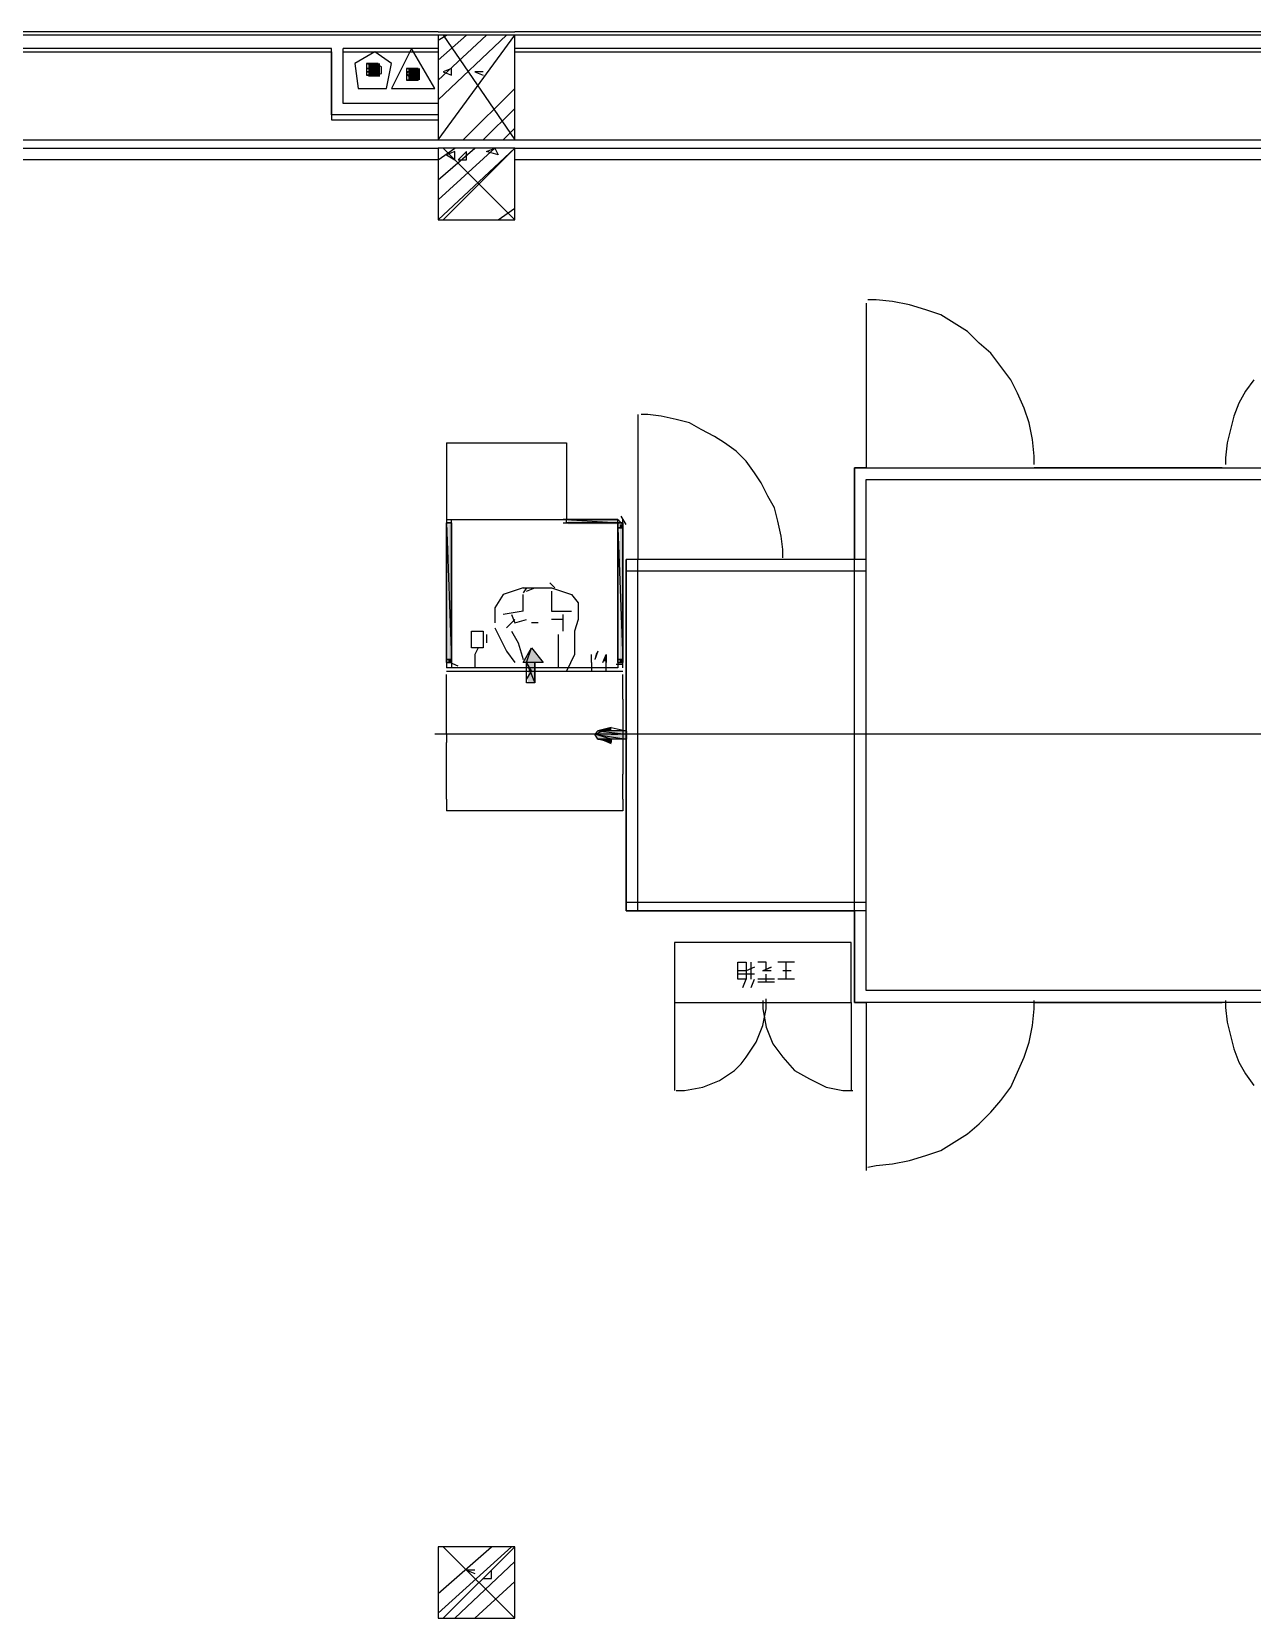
# Model space of a CAD drawing. Header units: millimetres. Extents: x 5 to 415, y 48 to 251.
# Drawn here: x 73.66 to 86.59, y 86.66 to 103.47 of the extents above; entities that cross this region are included whole.
import ezdxf

# ---------------------------------------------------------------- set-up
doc = ezdxf.new("R2010")
doc.units = ezdxf.units.MM
doc.layers.add('H', color=7, linetype='Continuous')
doc.layers.add('P', color=7, linetype='Continuous')

msp = doc.modelspace()

# ---------------------------------------------------------------- hatches: boundary and pattern name
at = {"layer": 'H', "linetype": 'Continuous'}
for points in [[(77.223, 103.082), (77.223, 103.135), (77.347, 103.135), (77.347, 103.082), (77.223, 103.082)], [(77.223, 103.046), (77.223, 103.082), (77.347, 103.082), (77.347, 103.046), (77.223, 103.046)], [(77.223, 102.993), (77.223, 103.046), (77.347, 103.046), (77.347, 102.993), (77.223, 102.993)], [(77.646, 103.046), (77.646, 103.082), (77.77, 103.082), (77.77, 103.046), (77.646, 103.046)], [(77.646, 102.993), (77.646, 103.046), (77.77, 103.046), (77.77, 102.993), (77.646, 102.993)], [(77.646, 102.958), (77.646, 102.993), (77.77, 102.993), (77.77, 102.958), (77.646, 102.958)], [(78.07, 96.82), (78.07, 98.249), (78.105, 98.249), (78.105, 96.82), (78.07, 96.82)], [(79.34, 98.249), (79.34, 98.302), (79.887, 98.302), (79.887, 98.249), (79.34, 98.249)], [(79.887, 98.213), (79.887, 98.249), (79.922, 98.249), (79.922, 98.213), (79.887, 98.213)], [(79.887, 96.82), (79.887, 98.213), (79.922, 98.213), (79.922, 96.82), (79.887, 96.82)], [(78.863, 96.785), (78.952, 96.943), (79.075, 96.785), (78.863, 96.785)], [(78.07, 96.785), (78.07, 96.82), (78.105, 96.82), (78.105, 96.785), (78.07, 96.785)], [(78.916, 96.573), (78.916, 96.785), (78.987, 96.785), (78.987, 96.573), (78.916, 96.573)], [(79.887, 96.785), (79.887, 96.82), (79.922, 96.82), (79.922, 96.785), (79.887, 96.785)], [(79.622, 96.008), (79.675, 96.061), (79.975, 96.061), (79.975, 96.008), (79.622, 96.008)], [(79.675, 95.973), (79.622, 96.008), (79.975, 96.008), (79.975, 95.973), (79.675, 95.973)], [(79.675, 96.061), (79.798, 96.097), (79.798, 96.061), (79.675, 96.061)], [(79.798, 95.92), (79.675, 95.973), (79.798, 95.973), (79.798, 95.92)]]:
    msp.add_hatch(color=256, dxfattribs=at).paths.add_polyline_path(points)

# ---------------------------------------------------------------- linework, layer by layer
at = {"layer": 'P'}
for points in [[(77.964, 103.47), (65.617, 103.47)], [(77.964, 103.434), (65.617, 103.434)], [(77.964, 103.47), (78.775, 103.47)], [(77.964, 102.323), (78.775, 103.434)], [(77.964, 103.382), (78.052, 103.434)], [(77.964, 103.17), (78.264, 103.434)], [(77.964, 102.958), (78.475, 103.434)], [(77.964, 102.747), (78.687, 103.434)], [(78.775, 103.434), (77.964, 103.434)], [(77.964, 103.434), (77.964, 102.323)], [(78.017, 103.434), (78.775, 102.323)], [(91.14, 103.47), (78.775, 103.47)], [(78.775, 102.323), (78.775, 103.434)], [(91.14, 103.434), (78.775, 103.434)], [(76.835, 103.293), (65.617, 103.293)], [(65.617, 103.258), (76.835, 103.258)], [(76.835, 102.588), (76.835, 103.293)], [(76.835, 103.258), (76.835, 102.535)], [(77.964, 103.293), (76.958, 103.293)], [(76.958, 102.711), (76.958, 103.293)], [(76.958, 103.258), (77.964, 103.258)], [(76.958, 102.711), (76.958, 103.258)], [(77.294, 103.258), (77.082, 103.135)], [(77.47, 103.135), (77.294, 103.258)], [(77.682, 103.293), (77.47, 102.87)], [(77.929, 102.87), (77.682, 103.293)], [(91.14, 103.293), (78.775, 103.293)], [(78.775, 103.258), (91.14, 103.258)], [(77.082, 103.135), (77.117, 102.87)], [(77.329, 103.082), (77.205, 103.135)], [(77.205, 103.135), (77.205, 103.082)], [(77.329, 103.082), (77.205, 103.135)], [(77.205, 103.135), (77.329, 103.135)], [(77.205, 103.135), (77.329, 103.135)], [(77.258, 103.135), (77.205, 103.135)], [(77.329, 103.046), (77.205, 103.082)], [(77.205, 103.082), (77.205, 103.046)], [(77.329, 103.046), (77.205, 103.082)], [(77.205, 103.082), (77.329, 103.082)], [(77.205, 103.082), (77.329, 103.082)], [(77.329, 103.082), (77.205, 103.082)], [(77.205, 103.082), (77.205, 103.082)], [(77.329, 103.082), (77.205, 103.082)], [(77.205, 103.082), (77.205, 103.082)], [(77.205, 103.082), (77.329, 103.082)], [(77.205, 103.082), (77.329, 103.082)], [(77.329, 103.082), (77.205, 103.082)], [(77.205, 103.082), (77.329, 103.082)], [(77.329, 103.082), (77.205, 103.082)], [(77.205, 103.082), (77.205, 103.082)], [(77.329, 103.082), (77.205, 103.082)], [(77.205, 103.082), (77.205, 103.082)], [(77.205, 103.082), (77.329, 103.082)], [(77.205, 103.082), (77.329, 103.082)], [(77.329, 103.082), (77.205, 103.082)], [(77.205, 103.082), (77.329, 103.082)], [(77.329, 103.011), (77.205, 103.046)], [(77.205, 103.046), (77.205, 103.011)], [(77.329, 103.011), (77.205, 103.046)], [(77.205, 103.046), (77.329, 103.046)], [(77.205, 103.046), (77.329, 103.046)], [(77.329, 103.046), (77.205, 103.046)], [(77.205, 103.046), (77.205, 103.046)], [(77.329, 103.046), (77.205, 103.046)], [(77.205, 103.046), (77.205, 103.046)], [(77.205, 103.046), (77.329, 103.046)], [(77.205, 103.046), (77.329, 103.046)], [(77.329, 103.046), (77.205, 103.046)], [(77.205, 103.046), (77.329, 103.046)], [(77.329, 103.046), (77.205, 103.046)], [(77.205, 103.046), (77.205, 103.046)], [(77.205, 103.046), (77.329, 103.046)], [(77.294, 103.135), (77.241, 103.064)], [(77.241, 103.064), (77.294, 103.011)], [(77.329, 103.135), (77.258, 103.135)], [(77.329, 103.135), (77.258, 103.135)], [(77.258, 103.135), (77.294, 103.135)], [(77.258, 103.135), (77.258, 103.135)], [(77.258, 103.135), (77.258, 103.135)], [(77.294, 103.135), (77.258, 103.135)], [(77.258, 103.135), (77.294, 103.135)], [(77.258, 103.135), (77.294, 103.135)], [(77.294, 103.135), (77.258, 103.135)], [(77.258, 103.135), (77.258, 103.135)], [(77.258, 103.135), (77.258, 103.135)], [(77.364, 103.099), (77.294, 103.135)], [(77.294, 103.135), (77.329, 103.135)], [(77.329, 103.135), (77.329, 103.082)], [(77.329, 103.082), (77.329, 103.046)], [(77.329, 103.046), (77.329, 103.011)], [(77.364, 103.029), (77.364, 103.099)], [(77.417, 102.87), (77.47, 103.135)], [(77.682, 103.082), (77.629, 103.029)], [(77.752, 103.046), (77.629, 103.082)], [(77.629, 103.082), (77.629, 103.046)], [(77.752, 103.046), (77.629, 103.082)], [(77.629, 103.082), (77.752, 103.082)], [(77.629, 103.082), (77.752, 103.082)], [(77.752, 103.082), (77.629, 103.082)], [(77.629, 103.082), (77.629, 103.082)], [(77.752, 103.082), (77.629, 103.082)], [(77.629, 103.082), (77.629, 103.082)], [(77.629, 103.082), (77.752, 103.082)], [(77.629, 103.082), (77.752, 103.082)], [(77.682, 103.082), (77.629, 103.082)], [(77.752, 103.011), (77.629, 103.046)], [(77.629, 103.046), (77.629, 103.011)], [(77.752, 103.011), (77.629, 103.046)], [(77.629, 103.046), (77.752, 103.046)], [(77.629, 103.046), (77.752, 103.046)], [(77.752, 103.046), (77.629, 103.046)], [(77.629, 103.046), (77.629, 103.046)], [(77.752, 103.046), (77.629, 103.046)], [(77.629, 103.046), (77.629, 103.046)], [(77.629, 103.046), (77.752, 103.046)], [(77.629, 103.046), (77.752, 103.046)], [(77.752, 103.046), (77.629, 103.046)], [(77.629, 103.046), (77.752, 103.046)], [(77.752, 103.046), (77.629, 103.046)], [(77.629, 103.046), (77.629, 103.046)], [(77.629, 103.046), (77.752, 103.046)], [(77.752, 103.064), (77.682, 103.082)], [(77.752, 103.082), (77.682, 103.082)], [(77.752, 103.082), (77.682, 103.082)], [(77.682, 103.082), (77.717, 103.082)], [(77.682, 103.082), (77.682, 103.082)], [(77.682, 103.082), (77.682, 103.082)], [(77.717, 103.082), (77.682, 103.082)], [(77.682, 103.082), (77.717, 103.082)], [(77.682, 103.082), (77.717, 103.082)], [(77.717, 103.082), (77.682, 103.082)], [(77.682, 103.082), (77.682, 103.082)], [(77.682, 103.082), (77.682, 103.082)], [(77.717, 103.082), (77.752, 103.082)], [(77.752, 103.082), (77.752, 103.046)], [(77.752, 102.993), (77.752, 103.064)], [(77.752, 103.046), (77.752, 103.011)], [(78.105, 103.082), (78.017, 103.046)], [(78.017, 103.046), (78.105, 103.011)], [(78.105, 103.011), (78.105, 103.082)], [(78.44, 103.046), (78.352, 103.046)], [(78.352, 103.046), (78.44, 103.011)], [(77.258, 103.011), (77.205, 103.011)], [(77.205, 103.011), (77.258, 103.011)], [(77.294, 103.011), (77.205, 103.011)], [(77.205, 103.011), (77.329, 103.011)], [(77.205, 103.011), (77.329, 103.011)], [(77.329, 103.011), (77.205, 103.011)], [(77.205, 103.011), (77.205, 103.011)], [(77.329, 103.011), (77.205, 103.011)], [(77.205, 103.011), (77.205, 103.011)], [(77.205, 103.011), (77.329, 103.011)], [(77.205, 103.011), (77.329, 103.011)], [(77.329, 103.011), (77.205, 103.011)], [(77.205, 103.011), (77.329, 103.011)], [(77.329, 103.011), (77.205, 103.011)], [(77.205, 103.011), (77.205, 103.011)], [(77.205, 103.011), (77.329, 103.011)], [(77.294, 103.011), (77.258, 103.011)], [(77.258, 103.011), (77.294, 103.011)], [(77.258, 103.011), (77.294, 103.011)], [(77.294, 103.011), (77.258, 103.011)], [(77.258, 103.011), (77.258, 103.011)], [(77.258, 103.011), (77.258, 103.011)], [(77.294, 103.011), (77.258, 103.011)], [(77.258, 103.011), (77.294, 103.011)], [(77.294, 103.011), (77.364, 103.029)], [(77.329, 103.011), (77.294, 103.011)], [(77.629, 103.029), (77.682, 102.958)], [(77.752, 102.958), (77.629, 103.011)], [(77.629, 103.011), (77.629, 102.958)], [(77.752, 102.958), (77.629, 103.011)], [(77.629, 103.011), (77.752, 103.011)], [(77.629, 103.011), (77.752, 103.011)], [(77.752, 103.011), (77.629, 103.011)], [(77.629, 103.011), (77.629, 103.011)], [(77.752, 103.011), (77.629, 103.011)], [(77.629, 103.011), (77.629, 103.011)], [(77.629, 103.011), (77.752, 103.011)], [(77.629, 103.011), (77.752, 103.011)], [(77.752, 103.011), (77.629, 103.011)], [(77.629, 103.011), (77.752, 103.011)], [(77.752, 103.011), (77.629, 103.011)], [(77.629, 103.011), (77.629, 103.011)], [(77.629, 103.011), (77.752, 103.011)], [(77.682, 102.958), (77.629, 102.958)], [(77.629, 102.958), (77.682, 102.958)], [(77.717, 102.958), (77.629, 102.958)], [(77.629, 102.958), (77.752, 102.958)], [(77.629, 102.958), (77.752, 102.958)], [(77.752, 102.958), (77.629, 102.958)], [(77.629, 102.958), (77.629, 102.958)], [(77.752, 102.958), (77.629, 102.958)], [(77.629, 102.958), (77.629, 102.958)], [(77.629, 102.958), (77.752, 102.958)], [(77.629, 102.958), (77.752, 102.958)], [(77.752, 102.958), (77.629, 102.958)], [(77.629, 102.958), (77.752, 102.958)], [(77.752, 102.958), (77.629, 102.958)], [(77.629, 102.958), (77.629, 102.958)], [(77.629, 102.958), (77.752, 102.958)], [(77.682, 102.958), (77.752, 102.993)], [(77.717, 102.958), (77.682, 102.958)], [(77.682, 102.958), (77.717, 102.958)], [(77.682, 102.958), (77.717, 102.958)], [(77.717, 102.958), (77.682, 102.958)], [(77.682, 102.958), (77.682, 102.958)], [(77.682, 102.958), (77.682, 102.958)], [(77.717, 102.958), (77.682, 102.958)], [(77.682, 102.958), (77.717, 102.958)], [(77.752, 102.958), (77.717, 102.958)], [(77.752, 103.011), (77.752, 102.958)], [(77.964, 102.711), (76.958, 102.711)], [(77.964, 102.711), (76.958, 102.711)], [(77.117, 102.87), (77.417, 102.87)], [(77.47, 102.87), (77.929, 102.87)], [(78.228, 102.323), (78.775, 102.87)], [(77.964, 102.588), (76.835, 102.588)], [(78.44, 102.323), (78.775, 102.658)], [(76.835, 102.535), (77.964, 102.535)], [(78.652, 102.323), (78.775, 102.447)], [(65.617, 102.323), (77.964, 102.323)], [(65.617, 102.235), (77.964, 102.235)], [(77.964, 102.323), (78.775, 102.323)], [(77.964, 102.112), (78.14, 102.235)], [(77.964, 101.9), (78.352, 102.235)], [(77.964, 101.688), (78.564, 102.235)], [(77.964, 101.477), (78.775, 102.235)], [(78.775, 102.235), (77.964, 102.235)], [(77.964, 102.235), (77.964, 101.477)], [(78.017, 102.235), (78.775, 101.477)], [(78.775, 102.235), (78.017, 101.477)], [(78.475, 102.2), (78.564, 102.235)], [(78.564, 102.235), (78.599, 102.164)], [(78.775, 102.323), (91.14, 102.323)], [(78.775, 101.477), (78.775, 102.235)], [(78.775, 102.235), (91.14, 102.235)], [(77.964, 102.112), (65.74, 102.112)], [(78.14, 102.2), (78.052, 102.164)], [(78.052, 102.164), (78.14, 102.112)], [(78.14, 102.112), (78.14, 102.2)], [(78.264, 102.2), (78.176, 102.112)], [(78.176, 102.112), (78.264, 102.112)], [(78.264, 102.112), (78.264, 102.2)], [(78.599, 102.164), (78.475, 102.2)], [(91.14, 102.112), (78.775, 102.112)], [(78.599, 101.477), (78.775, 101.6)], [(77.964, 101.477), (78.775, 101.477)], [(82.497, 100.595), (82.497, 98.848)], [(82.603, 100.63), (82.515, 100.63)], [(82.779, 100.612), (82.603, 100.63)], [(82.956, 100.577), (82.779, 100.612)], [(83.132, 100.524), (82.956, 100.577)], [(83.291, 100.471), (83.132, 100.524)], [(83.432, 100.383), (83.291, 100.471)], [(83.573, 100.295), (83.432, 100.383)], [(83.697, 100.171), (83.573, 100.295)], [(83.82, 100.065), (83.697, 100.171)], [(83.926, 99.924), (83.82, 100.065)], [(84.032, 99.783), (83.926, 99.924)], [(84.102, 99.642), (84.032, 99.783)], [(86.607, 99.783), (86.519, 99.66)], [(84.173, 99.483), (84.102, 99.642)], [(86.448, 99.536), (86.395, 99.395)], [(86.519, 99.66), (86.448, 99.536)], [(80.081, 99.413), (80.081, 97.878)], [(80.186, 99.413), (80.116, 99.413)], [(80.328, 99.395), (80.186, 99.413)], [(80.486, 99.36), (80.328, 99.395)], [(80.627, 99.325), (80.486, 99.36)], [(84.226, 99.325), (84.173, 99.483)], [(86.395, 99.395), (86.36, 99.254)], [(80.751, 99.254), (80.627, 99.325)], [(80.892, 99.183), (80.751, 99.254)], [(80.998, 99.113), (80.892, 99.183)], [(84.261, 99.148), (84.226, 99.325)], [(86.36, 99.254), (86.325, 99.113)], [(78.052, 99.113), (78.052, 98.302)], [(78.052, 99.113), (79.322, 99.113)], [(79.322, 99.113), (79.322, 98.302)], [(81.121, 99.025), (80.998, 99.113)], [(81.227, 98.919), (81.121, 99.025)], [(84.279, 98.972), (84.261, 99.148)], [(86.325, 99.113), (86.307, 98.954)], [(81.315, 98.795), (81.227, 98.919)], [(82.374, 93.186), (82.374, 98.848)], [(82.374, 98.848), (89.482, 98.848)], [(82.497, 98.848), (82.374, 98.848)], [(82.374, 98.848), (82.374, 97.878)], [(84.279, 98.884), (84.279, 98.972)], [(86.272, 98.848), (84.279, 98.848)], [(86.307, 98.954), (86.307, 98.884)], [(81.386, 98.69), (81.315, 98.795)], [(81.456, 98.548), (81.386, 98.69)], [(82.497, 93.31), (82.497, 98.725)], [(82.497, 98.725), (89.359, 98.725)], [(81.527, 98.425), (81.456, 98.548)], [(81.562, 98.284), (81.527, 98.425)], [(78.052, 98.302), (79.745, 98.302)], [(78.052, 98.302), (78.052, 98.178)], [(78.052, 98.266), (78.052, 98.143)], [(78.105, 98.266), (78.052, 98.266)], [(78.052, 98.266), (78.105, 98.266)], [(78.052, 98.266), (78.105, 98.266)], [(78.105, 98.266), (78.052, 98.266)], [(78.105, 98.266), (78.052, 98.266)], [(78.052, 98.266), (78.105, 98.266)], [(78.052, 98.266), (78.105, 98.266)], [(78.105, 98.266), (78.052, 98.266)], [(78.105, 98.266), (78.052, 98.266)], [(78.052, 98.266), (78.105, 98.266)], [(78.052, 98.266), (78.105, 98.266)], [(78.105, 98.266), (78.052, 98.266)], [(78.105, 98.266), (78.052, 98.266)], [(78.052, 98.266), (78.105, 98.266)], [(78.052, 98.266), (78.105, 98.266)], [(78.105, 98.266), (78.052, 98.266)], [(78.105, 98.266), (78.052, 98.266)], [(78.052, 98.266), (78.105, 98.266)], [(78.052, 98.266), (78.105, 98.266)], [(78.105, 98.266), (78.052, 98.266)], [(78.105, 98.266), (78.052, 98.266)], [(78.052, 98.266), (78.105, 98.266)], [(78.052, 98.266), (78.105, 96.82)], [(78.052, 96.82), (78.052, 98.266)], [(78.052, 96.873), (78.052, 98.178)], [(78.105, 98.178), (78.105, 98.302)], [(78.105, 98.143), (78.105, 98.266)], [(78.105, 98.266), (78.105, 98.266)], [(78.105, 98.266), (78.105, 98.266)], [(78.105, 98.266), (78.105, 98.266)], [(78.105, 98.266), (78.105, 98.266)], [(78.105, 98.266), (78.105, 98.266)], [(78.105, 98.266), (78.105, 98.266)], [(78.105, 98.266), (78.105, 98.266)], [(78.105, 98.266), (78.105, 98.266)], [(78.105, 98.266), (78.105, 98.266)], [(78.105, 98.266), (78.105, 98.266)], [(78.105, 98.266), (78.105, 96.82)], [(78.105, 96.82), (78.105, 98.266)], [(79.41, 98.302), (79.287, 98.302)], [(79.287, 98.266), (79.41, 98.266)], [(79.322, 98.302), (79.834, 98.302)], [(79.322, 98.302), (79.834, 98.302)], [(79.834, 98.302), (79.322, 98.302)], [(79.834, 98.302), (79.322, 98.302)], [(79.322, 98.302), (79.834, 98.302)], [(79.834, 98.302), (79.322, 98.302)], [(79.322, 98.302), (79.834, 98.302)], [(79.322, 98.302), (79.834, 98.302)], [(79.834, 98.302), (79.322, 98.302)], [(79.834, 98.302), (79.322, 98.302)], [(79.322, 98.302), (79.834, 98.302)], [(79.834, 98.302), (79.322, 98.302)], [(79.322, 98.302), (79.834, 98.302)], [(79.322, 98.302), (79.834, 98.302)], [(79.834, 98.302), (79.322, 98.302)], [(79.834, 98.302), (79.322, 98.302)], [(79.322, 98.302), (79.834, 98.302)], [(79.322, 98.302), (79.869, 98.302)], [(79.869, 98.302), (79.322, 98.302)], [(79.869, 98.302), (79.322, 98.302)], [(79.322, 98.302), (79.869, 98.302)], [(79.869, 98.302), (79.322, 98.302)], [(79.322, 98.302), (79.869, 98.302)], [(79.322, 98.302), (79.869, 98.302)], [(79.869, 98.302), (79.322, 98.302)], [(79.869, 98.302), (79.322, 98.302)], [(79.322, 98.302), (79.869, 98.302)], [(79.869, 98.302), (79.322, 98.302)], [(79.322, 98.302), (79.869, 98.302)], [(79.322, 98.302), (79.869, 98.302)], [(79.869, 98.302), (79.322, 98.302)], [(79.869, 98.302), (79.322, 98.302)], [(79.322, 98.302), (79.869, 98.302)], [(79.869, 98.302), (79.322, 98.302)], [(79.322, 98.302), (79.869, 98.302)], [(79.322, 98.302), (79.869, 98.302)], [(79.869, 98.302), (79.322, 98.302)], [(79.869, 98.302), (79.322, 98.302)], [(79.322, 98.302), (79.869, 98.302)], [(79.869, 98.302), (79.322, 98.302)], [(79.322, 98.302), (79.834, 98.302)], [(79.869, 98.302), (79.322, 98.302)], [(79.322, 98.302), (79.869, 98.266)], [(79.322, 98.302), (79.869, 98.266)], [(79.322, 98.266), (79.322, 98.302)], [(79.322, 98.266), (79.834, 98.266)], [(79.869, 98.266), (79.322, 98.266)], [(79.869, 98.266), (79.322, 98.266)], [(79.322, 98.266), (79.869, 98.266)], [(79.322, 98.266), (79.869, 98.266)], [(79.869, 98.266), (79.322, 98.266)], [(79.869, 98.266), (79.322, 98.266)], [(79.322, 98.266), (79.869, 98.266)], [(79.869, 98.266), (79.322, 98.266)], [(79.322, 98.266), (79.869, 98.266)], [(79.322, 98.266), (79.869, 98.266)], [(79.869, 98.266), (79.322, 98.266)], [(79.869, 98.266), (79.322, 98.266)], [(79.322, 98.266), (79.869, 98.266)], [(79.869, 98.266), (79.322, 98.266)], [(79.322, 98.266), (79.869, 98.266)], [(79.322, 98.266), (79.869, 98.266)], [(79.869, 98.266), (79.322, 98.266)], [(79.922, 98.266), (79.322, 98.266)], [(79.322, 98.266), (79.922, 98.266)], [(79.922, 98.266), (79.322, 98.266)], [(79.322, 98.266), (79.922, 98.266)], [(79.322, 98.266), (79.922, 98.266)], [(79.922, 98.266), (79.322, 98.266)], [(79.922, 98.266), (79.322, 98.266)], [(79.322, 98.266), (79.922, 98.266)], [(79.922, 98.266), (79.322, 98.266)], [(79.322, 98.266), (79.922, 98.266)], [(79.322, 98.266), (79.922, 98.266)], [(79.922, 98.266), (79.322, 98.266)], [(79.922, 98.266), (79.322, 98.266)], [(79.322, 98.266), (79.922, 98.266)], [(79.922, 98.266), (79.322, 98.266)], [(79.322, 98.266), (79.922, 98.266)], [(79.322, 98.266), (79.922, 98.266)], [(79.922, 98.266), (79.322, 98.266)], [(79.922, 98.266), (79.322, 98.266)], [(79.322, 98.266), (79.922, 98.266)], [(79.922, 98.266), (79.322, 98.266)], [(79.322, 98.266), (79.922, 98.266)], [(79.322, 98.266), (79.922, 98.266)], [(79.922, 98.266), (79.322, 98.266)], [(79.922, 98.266), (79.322, 98.266)], [(79.322, 98.266), (79.922, 98.266)], [(79.922, 98.266), (79.322, 98.266)], [(79.322, 98.266), (79.869, 98.266)], [(79.869, 98.302), (79.745, 98.302)], [(79.745, 98.266), (79.869, 98.266)], [(79.834, 98.302), (79.834, 98.302)], [(79.834, 98.302), (79.834, 98.302)], [(79.834, 98.302), (79.834, 98.302)], [(79.834, 98.302), (79.834, 98.302)], [(79.834, 98.302), (79.834, 98.302)], [(79.834, 98.302), (79.869, 98.302)], [(79.869, 98.266), (79.834, 98.266)], [(79.834, 98.266), (79.869, 98.266)], [(79.922, 98.266), (79.834, 98.266)], [(79.834, 98.266), (79.922, 98.266)], [(79.834, 98.266), (79.922, 98.266)], [(79.922, 98.266), (79.834, 98.266)], [(79.922, 98.266), (79.834, 98.266)], [(79.834, 98.266), (79.922, 98.266)], [(79.922, 98.266), (79.834, 98.266)], [(79.834, 98.266), (79.922, 98.266)], [(79.834, 98.266), (79.922, 98.266)], [(79.922, 98.266), (79.834, 98.266)], [(79.922, 98.266), (79.834, 98.266)], [(79.834, 98.266), (79.922, 98.266)], [(79.922, 98.266), (79.834, 98.266)], [(79.834, 98.266), (79.922, 98.266)], [(79.834, 98.266), (79.922, 98.266)], [(79.922, 98.266), (79.834, 98.266)], [(79.834, 98.266), (79.922, 98.266)], [(79.922, 98.266), (79.834, 98.266)], [(79.922, 98.249), (79.869, 98.302)], [(79.869, 98.302), (79.869, 98.302)], [(79.869, 98.302), (79.869, 98.302)], [(79.869, 98.302), (79.869, 98.302)], [(79.869, 98.302), (79.869, 98.302)], [(79.869, 98.302), (79.869, 98.302)], [(79.869, 98.302), (79.869, 98.302)], [(79.869, 98.302), (79.869, 98.302)], [(79.869, 98.266), (79.869, 98.302)], [(79.869, 98.266), (79.869, 98.266)], [(79.869, 98.266), (79.869, 98.266)], [(79.869, 98.266), (79.869, 98.266)], [(79.869, 98.266), (79.869, 98.266)], [(79.869, 98.266), (79.869, 98.266)], [(79.869, 98.266), (79.869, 98.266)], [(79.869, 98.266), (79.922, 98.266)], [(79.922, 98.266), (79.869, 98.266)], [(79.869, 98.266), (79.922, 98.266)], [(79.869, 98.266), (79.869, 98.213)], [(79.869, 98.213), (79.869, 98.266)], [(79.869, 98.213), (79.869, 96.908)], [(79.869, 98.213), (79.922, 98.213)], [(79.922, 98.213), (79.869, 98.213)], [(79.922, 98.213), (79.869, 98.213)], [(79.869, 98.213), (79.922, 98.213)], [(79.869, 98.213), (79.922, 98.213)], [(79.922, 98.213), (79.869, 98.213)], [(79.922, 98.213), (79.869, 98.213)], [(79.869, 98.213), (79.922, 98.213)], [(79.869, 98.213), (79.922, 98.213)], [(79.922, 98.213), (79.869, 98.213)], [(79.922, 98.213), (79.869, 98.213)], [(79.869, 98.213), (79.922, 98.213)], [(79.869, 98.213), (79.922, 96.82)], [(79.869, 96.82), (79.869, 98.213)], [(79.957, 98.249), (79.904, 98.337)], [(79.922, 98.178), (79.922, 98.302)], [(79.922, 98.266), (79.922, 98.266)], [(79.922, 98.266), (79.922, 98.266)], [(79.922, 98.266), (79.922, 98.266)], [(79.922, 98.266), (79.922, 98.266)], [(79.922, 98.266), (79.922, 98.266)], [(79.922, 98.266), (79.922, 98.266)], [(79.922, 98.266), (79.922, 98.266)], [(79.922, 98.266), (79.922, 98.266)], [(79.922, 98.266), (79.922, 98.266)], [(79.922, 98.266), (79.922, 98.266)], [(79.922, 98.266), (79.922, 98.266)], [(79.922, 98.266), (79.922, 98.266)], [(79.922, 98.266), (79.922, 98.266)], [(79.922, 98.266), (79.922, 98.266)], [(79.922, 98.266), (79.922, 98.266)], [(79.922, 98.266), (79.922, 98.266)], [(79.922, 98.266), (79.922, 98.266)], [(79.922, 98.266), (79.922, 98.213)], [(79.922, 98.213), (79.922, 98.266)], [(79.922, 98.213), (79.922, 96.908)], [(79.922, 98.213), (79.922, 98.213)], [(79.922, 98.213), (79.922, 98.213)], [(79.922, 98.213), (79.922, 98.213)], [(79.922, 98.213), (79.922, 98.213)], [(79.922, 98.213), (79.922, 98.213)], [(79.922, 98.213), (79.922, 98.213)], [(79.922, 98.213), (79.922, 98.213)], [(79.922, 98.213), (79.922, 98.213)], [(79.922, 98.213), (79.922, 96.82)], [(79.922, 96.82), (79.922, 98.213)], [(79.922, 98.178), (79.922, 96.873)], [(81.598, 98.125), (81.562, 98.284)], [(78.052, 98.143), (78.052, 96.908)], [(78.105, 98.143), (78.105, 96.908)], [(81.615, 97.984), (81.598, 98.125)], [(82.497, 97.878), (79.957, 97.878)], [(79.957, 94.156), (79.957, 97.878)], [(80.081, 97.878), (79.957, 97.878)], [(79.957, 97.878), (79.957, 94.156)], [(80.081, 94.156), (80.081, 97.878)], [(81.615, 97.896), (81.615, 97.984)], [(82.374, 97.878), (81.615, 97.878)], [(82.497, 97.755), (79.957, 97.755)], [(78.652, 97.508), (78.564, 97.367)], [(78.863, 97.578), (78.652, 97.508)], [(78.863, 97.578), (79.163, 97.578)], [(78.899, 97.578), (78.863, 97.525)], [(78.863, 97.331), (78.863, 97.508)], [(78.899, 97.543), (78.987, 97.578)], [(78.987, 97.578), (79.11, 97.578)], [(79.199, 97.578), (79.146, 97.631)], [(79.163, 97.578), (79.375, 97.508)], [(79.163, 97.543), (79.163, 97.331)], [(79.375, 97.508), (79.446, 97.42)], [(78.564, 97.367), (78.564, 97.208)], [(78.863, 97.331), (78.652, 97.296)], [(79.163, 97.331), (79.375, 97.331)], [(79.446, 97.42), (79.446, 97.243)], [(78.687, 97.155), (78.775, 97.243)], [(78.74, 97.296), (78.775, 97.208)], [(78.775, 97.208), (78.899, 97.243)], [(79.022, 97.208), (78.952, 97.208)], [(79.287, 97.243), (79.163, 97.243)], [(79.287, 97.12), (79.287, 97.296)], [(79.446, 97.243), (79.41, 97.12)], [(78.317, 97.12), (78.44, 97.12)], [(78.317, 96.943), (78.317, 97.12)], [(78.317, 96.996), (78.317, 97.084)], [(78.44, 97.12), (78.44, 96.943)], [(78.475, 97.084), (78.475, 96.996)], [(78.564, 97.155), (78.687, 96.908)], [(78.74, 97.12), (78.811, 96.996)], [(78.811, 96.996), (78.863, 96.82)], [(79.234, 97.084), (79.234, 96.908)], [(79.41, 97.12), (79.41, 96.873)], [(78.052, 96.908), (78.052, 96.82)], [(78.052, 96.873), (78.052, 96.732)], [(78.105, 96.82), (78.105, 96.908)], [(78.105, 96.873), (78.105, 96.732)], [(78.44, 96.943), (78.317, 96.943)], [(78.387, 96.943), (78.352, 96.873)], [(78.352, 96.873), (78.352, 96.732)], [(78.687, 96.908), (78.775, 96.785)], [(78.863, 96.785), (78.952, 96.943)], [(78.899, 96.785), (78.952, 96.943)], [(78.952, 96.943), (79.075, 96.785)], [(78.952, 96.943), (79.075, 96.785)], [(79.234, 96.908), (79.234, 96.732)], [(79.41, 96.873), (79.322, 96.696)], [(79.587, 96.785), (79.587, 96.873)], [(79.657, 96.908), (79.622, 96.82)], [(79.64, 96.89), (79.622, 96.82)], [(79.71, 96.785), (79.745, 96.873)], [(79.728, 96.802), (79.745, 96.873)], [(79.745, 96.873), (79.745, 96.785)], [(79.745, 96.696), (79.745, 96.873)], [(79.869, 96.908), (79.869, 96.82)], [(79.869, 96.873), (79.869, 96.732)], [(79.922, 96.82), (79.922, 96.908)], [(79.922, 96.732), (79.922, 96.873)], [(78.105, 96.82), (78.052, 96.82)], [(78.052, 96.82), (78.105, 96.82)], [(78.105, 96.82), (78.052, 96.82)], [(78.052, 96.82), (78.052, 96.785)], [(78.052, 96.785), (78.052, 96.82)], [(78.052, 96.785), (78.105, 96.785)], [(78.105, 96.785), (78.052, 96.785)], [(78.105, 96.785), (78.052, 96.785)], [(78.052, 96.785), (78.105, 96.785)], [(78.052, 96.785), (78.105, 96.785)], [(78.105, 96.785), (78.052, 96.785)], [(78.105, 96.785), (78.052, 96.785)], [(78.052, 96.785), (78.105, 96.785)], [(78.052, 96.785), (78.105, 96.785)], [(78.105, 96.785), (78.052, 96.785)], [(78.105, 96.785), (78.052, 96.785)], [(78.052, 96.785), (78.105, 96.785)], [(78.052, 96.785), (78.105, 96.785)], [(78.105, 96.785), (78.052, 96.785)], [(78.105, 96.785), (78.052, 96.785)], [(78.052, 96.785), (78.105, 96.785)], [(79.869, 96.732), (78.052, 96.732)], [(78.052, 96.696), (79.922, 96.696)], [(78.052, 96.573), (78.052, 96.661)], [(78.176, 96.749), (78.087, 96.785)], [(78.105, 96.82), (78.105, 96.82)], [(78.105, 96.82), (78.105, 96.82)], [(78.105, 96.82), (78.105, 96.785)], [(78.105, 96.785), (78.105, 96.82)], [(78.105, 96.785), (78.105, 96.785)], [(78.105, 96.785), (78.105, 96.785)], [(78.105, 96.785), (78.105, 96.785)], [(78.105, 96.785), (78.105, 96.785)], [(78.105, 96.785), (78.105, 96.785)], [(78.105, 96.785), (78.105, 96.785)], [(78.105, 96.785), (78.105, 96.785)], [(78.105, 96.785), (78.105, 96.785)], [(79.075, 96.785), (78.863, 96.785)], [(78.899, 96.785), (78.952, 96.696)], [(78.899, 96.573), (78.899, 96.785)], [(78.987, 96.785), (78.899, 96.785)], [(78.899, 96.785), (78.987, 96.573)], [(78.899, 96.785), (78.987, 96.573)], [(78.899, 96.573), (78.899, 96.785)], [(78.899, 96.608), (78.952, 96.696)], [(79.075, 96.785), (78.987, 96.785)], [(78.987, 96.785), (78.987, 96.573)], [(78.987, 96.573), (78.987, 96.785)], [(79.587, 96.785), (79.587, 96.696)], [(79.922, 96.767), (79.851, 96.767)], [(79.922, 96.82), (79.869, 96.82)], [(79.869, 96.82), (79.922, 96.82)], [(79.922, 96.82), (79.869, 96.82)], [(79.869, 96.82), (79.869, 96.785)], [(79.869, 96.785), (79.869, 96.82)], [(79.869, 96.785), (79.922, 96.785)], [(79.922, 96.785), (79.869, 96.785)], [(79.922, 96.785), (79.869, 96.785)], [(79.869, 96.785), (79.922, 96.785)], [(79.869, 96.785), (79.922, 96.785)], [(79.922, 96.785), (79.869, 96.785)], [(79.922, 96.785), (79.869, 96.785)], [(79.869, 96.785), (79.922, 96.785)], [(79.869, 96.785), (79.922, 96.785)], [(79.922, 96.785), (79.869, 96.785)], [(79.922, 96.785), (79.869, 96.785)], [(79.869, 96.785), (79.922, 96.785)], [(79.869, 96.785), (79.922, 96.785)], [(79.922, 96.785), (79.869, 96.785)], [(79.922, 96.785), (79.869, 96.785)], [(79.869, 96.785), (79.922, 96.785)], [(79.922, 96.82), (79.922, 96.82)], [(79.922, 96.82), (79.922, 96.82)], [(79.922, 96.82), (79.922, 96.785)], [(79.922, 96.785), (79.922, 96.82)], [(79.922, 96.785), (79.922, 96.785)], [(79.922, 96.785), (79.922, 96.785)], [(79.922, 96.785), (79.922, 96.785)], [(79.922, 96.785), (79.922, 96.785)], [(79.922, 96.785), (79.922, 96.785)], [(79.922, 96.785), (79.922, 96.785)], [(79.922, 96.785), (79.922, 96.785)], [(79.922, 96.785), (79.922, 96.785)], [(79.922, 96.573), (79.922, 96.661)], [(78.052, 96.397), (78.052, 96.573)], [(78.987, 96.573), (78.899, 96.573)], [(78.987, 96.573), (78.899, 96.573)], [(79.922, 96.397), (79.922, 96.573)], [(78.052, 96.026), (78.052, 96.397)], [(79.922, 96.397), (79.922, 95.603)], [(103.875, 96.026), (77.929, 96.026)], [(78.052, 96.026), (78.052, 95.938)], [(79.622, 96.026), (79.798, 96.097)], [(79.622, 96.026), (79.657, 96.061)], [(79.798, 95.973), (79.622, 96.026)], [(79.957, 96.026), (79.622, 96.026)], [(79.957, 96.026), (79.622, 96.026)], [(79.622, 96.026), (79.957, 95.973)], [(79.622, 96.026), (79.957, 95.973)], [(79.657, 95.973), (79.622, 96.026)], [(79.798, 96.097), (79.657, 96.061)], [(79.657, 96.061), (79.798, 96.097)], [(79.957, 96.061), (79.657, 96.061)], [(79.657, 96.061), (79.957, 96.026)], [(79.657, 96.061), (79.957, 96.026)], [(79.798, 96.097), (79.957, 96.061)], [(79.798, 96.026), (79.869, 96.026)], [(79.869, 96.026), (79.798, 96.026)], [(79.957, 96.061), (79.957, 95.973)], [(79.957, 96.026), (79.957, 96.061)], [(79.957, 95.973), (79.957, 96.026)], [(78.052, 95.603), (78.052, 95.938)], [(79.657, 95.973), (79.798, 95.973)], [(79.798, 95.938), (79.657, 95.973)], [(79.957, 95.973), (79.657, 95.973)], [(79.957, 95.973), (79.798, 95.973)], [(79.798, 95.973), (79.798, 95.938)], [(78.052, 95.426), (78.052, 95.603)], [(79.922, 95.426), (79.922, 95.603)], [(78.052, 95.338), (78.052, 95.426)], [(78.052, 95.338), (78.052, 95.215)], [(79.922, 95.338), (79.922, 95.426)], [(79.922, 95.338), (79.922, 95.215)], [(79.922, 95.215), (78.052, 95.215)], [(82.497, 94.245), (79.957, 94.245)], [(82.497, 94.156), (79.957, 94.156)], [(79.957, 94.156), (82.374, 94.156)], [(82.374, 94.156), (82.374, 93.186)], [(82.338, 93.821), (80.469, 93.821)], [(80.469, 93.821), (80.469, 93.186)], [(82.338, 93.186), (82.338, 93.821)], [(81.139, 93.433), (81.139, 93.61)], [(81.139, 93.61), (81.227, 93.61)], [(81.227, 93.521), (81.139, 93.521)], [(81.227, 93.486), (81.139, 93.486)], [(81.227, 93.61), (81.227, 93.433)], [(81.315, 93.557), (81.227, 93.521)], [(81.315, 93.486), (81.227, 93.486)], [(81.28, 93.433), (81.28, 93.61)], [(81.439, 93.61), (81.351, 93.61)], [(81.403, 93.521), (81.492, 93.557)], [(81.492, 93.557), (81.403, 93.521)], [(81.492, 93.521), (81.403, 93.521)], [(81.439, 93.521), (81.439, 93.61)], [(81.439, 93.398), (81.439, 93.486)], [(81.739, 93.61), (81.562, 93.61)], [(81.703, 93.521), (81.615, 93.521)], [(81.65, 93.433), (81.65, 93.61)], [(81.227, 93.433), (81.139, 93.433)], [(81.192, 93.345), (81.227, 93.433)], [(81.28, 93.345), (81.315, 93.433)], [(81.527, 93.433), (81.351, 93.433)], [(81.527, 93.398), (81.351, 93.398)], [(81.739, 93.433), (81.562, 93.433)], [(89.359, 93.31), (82.497, 93.31)], [(80.469, 93.186), (82.338, 93.186)], [(80.469, 93.186), (82.338, 93.186)], [(80.469, 93.186), (80.469, 92.251)], [(81.403, 93.204), (81.403, 93.116)], [(81.439, 93.116), (81.439, 93.222)], [(82.338, 93.186), (82.338, 92.251)], [(89.482, 93.186), (82.374, 93.186)], [(82.374, 93.186), (82.497, 93.186)], [(82.497, 93.186), (82.497, 91.405)], [(84.279, 93.116), (84.279, 93.204)], [(84.279, 93.186), (86.272, 93.186)], [(86.307, 93.204), (86.307, 93.133)], [(86.307, 93.133), (86.325, 92.975)], [(81.403, 93.116), (81.439, 92.922)], [(81.403, 92.939), (81.439, 93.116)], [(84.261, 92.939), (84.279, 93.116)], [(86.325, 92.975), (86.36, 92.833)], [(81.333, 92.763), (81.403, 92.939)], [(81.439, 92.922), (81.509, 92.745)], [(84.226, 92.763), (84.261, 92.939)], [(86.36, 92.833), (86.395, 92.692)], [(81.227, 92.604), (81.333, 92.763)], [(81.509, 92.745), (81.615, 92.604)], [(84.173, 92.604), (84.226, 92.763)], [(86.395, 92.692), (86.448, 92.551)], [(80.945, 92.357), (81.104, 92.463)], [(81.104, 92.463), (81.174, 92.534)], [(81.174, 92.534), (81.227, 92.604)], [(81.615, 92.604), (81.739, 92.463)], [(81.739, 92.463), (81.897, 92.375)], [(84.102, 92.445), (84.173, 92.604)], [(86.448, 92.551), (86.519, 92.428)], [(80.574, 92.251), (80.768, 92.287)], [(80.768, 92.287), (80.945, 92.357)], [(81.897, 92.375), (82.074, 92.287)], [(82.074, 92.287), (82.25, 92.251)], [(83.926, 92.146), (84.032, 92.287)], [(84.032, 92.287), (84.102, 92.445)], [(86.519, 92.428), (86.607, 92.304)], [(80.486, 92.251), (80.574, 92.251)], [(82.25, 92.251), (82.356, 92.251)], [(83.82, 92.022), (83.926, 92.146)], [(83.697, 91.899), (83.82, 92.022)], [(83.432, 91.705), (83.573, 91.793)], [(83.573, 91.793), (83.697, 91.899)], [(83.132, 91.563), (83.291, 91.616)], [(83.291, 91.616), (83.432, 91.705)], [(82.515, 91.44), (82.603, 91.458)], [(82.603, 91.458), (82.779, 91.475)], [(82.779, 91.475), (82.956, 91.511)], [(82.956, 91.511), (83.132, 91.563)], [(77.964, 86.924), (78.528, 87.418)], [(77.964, 86.713), (78.74, 87.418)], [(78.775, 87.418), (77.964, 87.418)], [(77.964, 87.418), (77.964, 86.66)], [(78.017, 87.418), (78.775, 86.66)], [(78.775, 87.418), (78.017, 86.66)], [(78.775, 86.66), (78.775, 87.418)], [(78.14, 86.66), (78.775, 87.26)], [(78.352, 87.171), (78.264, 87.171)], [(78.264, 87.171), (78.352, 87.136)], [(78.528, 87.171), (78.44, 87.083)], [(78.44, 87.083), (78.528, 87.083)], [(78.528, 87.083), (78.528, 87.171)], [(78.352, 86.66), (78.775, 87.048)], [(77.964, 86.66), (78.775, 86.66)]]:
    msp.add_lwpolyline(points, dxfattribs=at)

doc.saveas('drawing.dxf')
